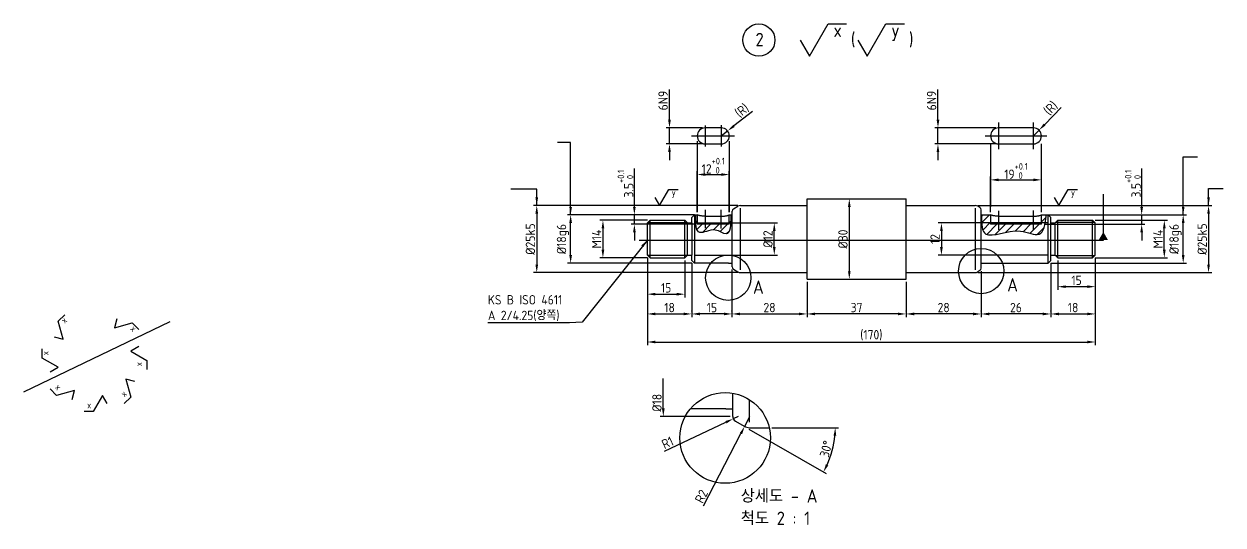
# Model space of a CAD drawing. Header units: millimetres. Extents: x 0 to 1314, y 0 to 614.
# Drawn here: x 635 to 1082.6, y 43.6 to 230.5 of the extents above; entities that cross this region are included whole.
import ezdxf

# ---------------------------------------------------------------- set-up
doc = ezdxf.new("R2010")
doc.units = ezdxf.units.MM
for name, color, linetype in [('가는실선', 1, 'Continuous'), ('문자', 2, 'Continuous'), ('외형선', 3, 'Continuous'), ('중심선', 1, 'Continuous')]:
    doc.layers.add(name, color=color, linetype=linetype)
doc.styles.get("Standard").update_dxf_attribs({"font": 'isocp.shx', "bigfont": 'whgtxt.shx'})
doc.dimstyles.new('ISO-25', dxfattribs={"dimtxt": 3.5, "dimasz": 3, "dimexe": 1.2, "dimexo": 1, "dimtad": 1, "dimdsep": 46, "dimtxsty": 'Standard', "dimcen": 0, "dimclrd": 7, "dimclre": 7, "dimclrt": 2, "dimazin": 2, "dimtfac": 1, "dimtmove": 0, "dimatfit": 3, "dimfxl": 0, "dimlwd": -1, "dimlwe": -1, "dimarcsym": 0})

# ---------------------------------------------------------------- blocks, each defined once
blk = doc.blocks.new('*D111')
at = {"layer": 'Defpoints', "color": 0}
for p in [(875.94, 191.8), (889.28, 191.8), (889.28, 185.8)]:
    blk.add_point(p, dxfattribs=at)
at = {"layer": '외형선', "color": 7}
for p, q in [((875.94, 194.8), (875.94, 206.16)), ((888.28, 191.8), (874.74, 191.8)), ((875.94, 185.8), (875.94, 191.8)), ((888.28, 185.8), (874.74, 185.8)), ((875.94, 182.8), (875.94, 179.8))]:
    blk.add_line(p, q, dxfattribs=at)
for points in [[(875.44, 194.8), (876.44, 194.8), (875.94, 191.8)], [(875.44, 182.8), (876.44, 182.8), (875.94, 185.8)]]:
    blk.add_solid(points, dxfattribs=at)
at = {"layer": '외형선', "color": 2, "insert": (873.56, 201.98), "char_height": 3.5, "attachment_point": 5, "rotation": 90}
blk.add_mtext('6N9', dxfattribs=at)
blk = doc.blocks.new('*D112')
at = {"layer": 'Defpoints', "color": 0}
for p in [(895.28, 188.8), (897.64, 190.65)]:
    blk.add_point(p, dxfattribs=at)
at = {"layer": '외형선', "color": 7}
for p, q in [((906.91, 197.95), (900, 192.51)), ((895.28, 188.8), (897.64, 190.65))]:
    blk.add_line(p, q, dxfattribs=at)
blk.add_solid([(899.69, 192.9), (900.31, 192.12), (897.64, 190.65)], dxfattribs=at)
at = {"layer": '외형선', "color": 2, "insert": (903.06, 198.16), "char_height": 3.5, "attachment_point": 5, "rotation": 38.2074}
blk.add_mtext('(R)', dxfattribs=at)
blk = doc.blocks.new('*D113')
at = {"layer": 'Defpoints', "color": 0}
for p in [(898.28, 174.38), (886.28, 159.31), (898.28, 159.31)]:
    blk.add_point(p, dxfattribs=at)
at = {"layer": '외형선', "color": 7}
for p, q in [((886.28, 160.31), (886.28, 175.58)), ((898.28, 160.31), (898.28, 175.58)), ((889.28, 174.38), (895.28, 174.38))]:
    blk.add_line(p, q, dxfattribs=at)
for points in [[(889.28, 174.88), (889.28, 173.88), (886.28, 174.38)], [(895.28, 174.88), (895.28, 173.88), (898.28, 174.38)]]:
    blk.add_solid(points, dxfattribs=at)
at = {"layer": '외형선', "color": 2, "insert": (892.28, 177.68), "char_height": 3.5, "attachment_point": 5}
blk.add_mtext('12{\\H0.7x;\\S+0.1^  0;}', dxfattribs=at)
blk = doc.blocks.new('*D114')
at = {"layer": 'Defpoints', "color": 0}
for p in [(1014.78, 172.39), (995.78, 159.31), (1014.78, 159.31)]:
    blk.add_point(p, dxfattribs=at)
at = {"layer": '외형선', "color": 7}
for p, q in [((995.78, 160.31), (995.78, 173.59)), ((998.78, 172.39), (1011.78, 172.39)), ((1014.78, 160.31), (1014.78, 173.59))]:
    blk.add_line(p, q, dxfattribs=at)
for points in [[(998.78, 172.89), (998.78, 171.89), (995.78, 172.39)], [(1011.78, 172.89), (1011.78, 171.89), (1014.78, 172.39)]]:
    blk.add_solid(points, dxfattribs=at)
at = {"layer": '외형선', "color": 2, "insert": (1005.28, 175.69), "char_height": 3.5, "attachment_point": 5}
blk.add_mtext('19{\\H0.7x;\\S+0.1^  0;}', dxfattribs=at)
blk = doc.blocks.new('*D115')
at = {"layer": 'Defpoints', "color": 0}
for p in [(976.15, 191.8), (998.78, 191.8), (998.78, 185.8)]:
    blk.add_point(p, dxfattribs=at)
at = {"layer": '외형선', "color": 7}
for p, q in [((976.15, 194.8), (976.15, 206.16)), ((997.78, 191.8), (974.95, 191.8)), ((976.15, 185.8), (976.15, 191.8)), ((997.78, 185.8), (974.95, 185.8)), ((976.15, 182.8), (976.15, 179.8))]:
    blk.add_line(p, q, dxfattribs=at)
for points in [[(975.65, 194.8), (976.65, 194.8), (976.15, 191.8)], [(975.65, 182.8), (976.65, 182.8), (976.15, 185.8)]]:
    blk.add_solid(points, dxfattribs=at)
at = {"layer": '외형선', "color": 2, "insert": (973.77, 201.98), "char_height": 3.5, "attachment_point": 5, "rotation": 90}
blk.add_mtext('6N9', dxfattribs=at)
blk = doc.blocks.new('*D116')
at = {"layer": 'Defpoints', "color": 0}
for p in [(1011.78, 188.8), (1013.89, 190.94)]:
    blk.add_point(p, dxfattribs=at)
at = {"layer": '외형선', "color": 7}
for p, q in [((1022.18, 199.33), (1016, 193.07)), ((1011.78, 188.8), (1013.89, 190.94))]:
    blk.add_line(p, q, dxfattribs=at)
blk.add_solid([(1015.64, 193.42), (1016.35, 192.72), (1013.89, 190.94)], dxfattribs=at)
at = {"layer": '외형선', "color": 2, "insert": (1018.32, 199.06), "char_height": 3.5, "attachment_point": 5, "rotation": 45.391}
blk.add_mtext('(R)', dxfattribs=at)
blk = doc.blocks.new('*D117')
at = {"layer": 'Defpoints', "color": 0}
for p in [(862.84, 159.31), (886.28, 159.31), (886.28, 155.81)]:
    blk.add_point(p, dxfattribs=at)
at = {"layer": '외형선', "color": 7}
for p, q in [((862.84, 162.31), (862.84, 176.64)), ((885.28, 159.31), (861.64, 159.31)), ((862.84, 155.81), (862.84, 159.31)), ((885.28, 155.81), (861.64, 155.81)), ((862.84, 152.81), (862.84, 149.81))]:
    blk.add_line(p, q, dxfattribs=at)
for points in [[(862.34, 162.31), (863.34, 162.31), (862.84, 159.31)], [(862.34, 152.81), (863.34, 152.81), (862.84, 155.81)]]:
    blk.add_solid(points, dxfattribs=at)
at = {"layer": '외형선', "color": 2, "insert": (859.54, 170.98), "char_height": 3.5, "attachment_point": 5, "rotation": 90}
blk.add_mtext('3.5{\\H0.7x;\\S+0.1^  0;}', dxfattribs=at)
blk = doc.blocks.new('*D118')
at = {"layer": 'Defpoints', "color": 0}
for p in [(1014.78, 159.31), (1052.19, 159.31), (1014.78, 155.81)]:
    blk.add_point(p, dxfattribs=at)
at = {"layer": '외형선', "color": 7}
for p, q in [((1052.19, 162.31), (1052.19, 176.64)), ((1015.78, 159.31), (1053.39, 159.31)), ((1052.19, 155.81), (1052.19, 159.31)), ((1015.78, 155.81), (1053.39, 155.81)), ((1052.19, 152.81), (1052.19, 149.81))]:
    blk.add_line(p, q, dxfattribs=at)
for points in [[(1051.69, 162.31), (1052.69, 162.31), (1052.19, 159.31)], [(1051.69, 152.81), (1052.69, 152.81), (1052.19, 155.81)]]:
    blk.add_solid(points, dxfattribs=at)
at = {"layer": '외형선', "color": 2, "insert": (1048.89, 170.98), "char_height": 3.5, "attachment_point": 5, "rotation": 90}
blk.add_mtext('3.5{\\H0.7x;\\S+0.1^  0;}', dxfattribs=at)
blk = doc.blocks.new('*D119')
at = {"layer": 'Defpoints', "color": 0}
for p in [(1033.88, 157.31), (1060.64, 157.31), (1033.88, 143.31)]:
    blk.add_point(p, dxfattribs=at)
at = {"layer": '외형선', "color": 7}
for p, q in [((1034.88, 157.31), (1061.84, 157.31)), ((1060.64, 146.31), (1060.64, 154.31)), ((1034.88, 143.31), (1061.84, 143.31))]:
    blk.add_line(p, q, dxfattribs=at)
for points in [[(1060.14, 154.31), (1061.14, 154.31), (1060.64, 157.31)], [(1060.14, 146.31), (1061.14, 146.31), (1060.64, 143.31)]]:
    blk.add_solid(points, dxfattribs=at)
at = {"layer": '외형선', "color": 2, "insert": (1058.27, 150.31), "char_height": 3.5, "attachment_point": 5, "rotation": 90}
blk.add_mtext('M14', dxfattribs=at)
blk = doc.blocks.new('*D120')
at = {"layer": 'Defpoints', "color": 0}
for p in [(1044.76, 159.31), (1067.69, 159.31), (1017.28, 141.31)]:
    blk.add_point(p, dxfattribs=at)
at = {"layer": '외형선', "color": 7}
for p, q in [((1045.76, 159.31), (1068.89, 159.31)), ((1067.69, 144.31), (1067.69, 156.31)), ((1018.28, 141.31), (1068.89, 141.31))]:
    blk.add_line(p, q, dxfattribs=at)
for points in [[(1067.19, 156.31), (1068.19, 156.31), (1067.69, 159.31)], [(1067.19, 144.31), (1068.19, 144.31), (1067.69, 141.31)]]:
    blk.add_solid(points, dxfattribs=at)
at = {"layer": '외형선', "color": 2, "insert": (1064.81, 150.31), "char_height": 3.5, "attachment_point": 5, "rotation": 90}
blk.add_mtext('%%C18g6', dxfattribs=at)
blk = doc.blocks.new('*D121')
at = {"layer": 'Defpoints', "color": 0}
for p in [(990.02, 162.81), (990.02, 137.81), (1077.15, 137.81)]:
    blk.add_point(p, dxfattribs=at)
at = {"layer": '외형선', "color": 7}
for p, q in [((991.02, 162.81), (1078.35, 162.81)), ((1077.15, 159.81), (1077.15, 140.81)), ((991.02, 137.81), (1078.35, 137.81))]:
    blk.add_line(p, q, dxfattribs=at)
for points in [[(1076.65, 159.81), (1077.65, 159.81), (1077.15, 162.81)], [(1076.65, 140.81), (1077.65, 140.81), (1077.15, 137.81)]]:
    blk.add_solid(points, dxfattribs=at)
at = {"layer": '외형선', "color": 2, "insert": (1074.78, 150.31), "char_height": 3.5, "attachment_point": 5, "rotation": 90}
blk.add_mtext('%%C25k5', dxfattribs=at)
blk = doc.blocks.new('*D122')
at = {"layer": 'Defpoints', "color": 0}
for p in [(927.28, 165.31), (927.28, 135.31), (943.06, 135.31)]:
    blk.add_point(p, dxfattribs=at)
at = {"layer": '외형선', "color": 7}
for p, q in [((928.28, 165.31), (944.26, 165.31)), ((943.06, 162.31), (943.06, 138.31)), ((928.28, 135.31), (944.26, 135.31))]:
    blk.add_line(p, q, dxfattribs=at)
for points in [[(942.56, 162.31), (943.56, 162.31), (943.06, 165.31)], [(942.56, 138.31), (943.56, 138.31), (943.06, 135.31)]]:
    blk.add_solid(points, dxfattribs=at)
at = {"layer": '외형선', "color": 2, "insert": (940.69, 150.31), "char_height": 3.5, "attachment_point": 5, "rotation": 90}
blk.add_mtext('%%C30', dxfattribs=at)
blk = doc.blocks.new('*D123')
at = {"layer": 'Defpoints', "color": 0}
for p in [(868.68, 157.31), (851.11, 143.31), (868.68, 143.31)]:
    blk.add_point(p, dxfattribs=at)
at = {"layer": '외형선', "color": 7}
for p, q in [((867.68, 157.31), (849.91, 157.31)), ((851.11, 154.31), (851.11, 146.31)), ((867.68, 143.31), (849.91, 143.31))]:
    blk.add_line(p, q, dxfattribs=at)
for points in [[(850.61, 154.31), (851.61, 154.31), (851.11, 157.31)], [(850.61, 146.31), (851.61, 146.31), (851.11, 143.31)]]:
    blk.add_solid(points, dxfattribs=at)
at = {"layer": '외형선', "color": 2, "insert": (848.74, 150.31), "char_height": 3.5, "attachment_point": 5, "rotation": 90}
blk.add_mtext('M14', dxfattribs=at)
blk = doc.blocks.new('*D124')
at = {"layer": 'Defpoints', "color": 0}
for p in [(839.05, 159.31), (862.84, 159.31), (885.28, 141.31)]:
    blk.add_point(p, dxfattribs=at)
at = {"layer": '외형선', "color": 7}
for p, q in [((861.84, 159.31), (837.85, 159.31)), ((839.05, 144.31), (839.05, 156.31)), ((884.28, 141.31), (837.85, 141.31))]:
    blk.add_line(p, q, dxfattribs=at)
for points in [[(838.55, 156.31), (839.55, 156.31), (839.05, 159.31)], [(838.55, 144.31), (839.55, 144.31), (839.05, 141.31)]]:
    blk.add_solid(points, dxfattribs=at)
at = {"layer": '외형선', "color": 2, "insert": (836.17, 150.31), "char_height": 3.5, "attachment_point": 5, "rotation": 90}
blk.add_mtext('%%C18g6', dxfattribs=at)
blk = doc.blocks.new('*D125')
at = {"layer": 'Defpoints', "color": 0}
for p in [(902.42, 162.81), (826.41, 137.81), (902.42, 137.81)]:
    blk.add_point(p, dxfattribs=at)
at = {"layer": '외형선', "color": 7}
for p, q in [((901.42, 162.81), (825.21, 162.81)), ((826.41, 159.81), (826.41, 140.81)), ((901.42, 137.81), (825.21, 137.81))]:
    blk.add_line(p, q, dxfattribs=at)
for points in [[(825.91, 159.81), (826.91, 159.81), (826.41, 162.81)], [(825.91, 140.81), (826.91, 140.81), (826.41, 137.81)]]:
    blk.add_solid(points, dxfattribs=at)
at = {"layer": '외형선', "color": 2, "insert": (824.03, 150.31), "char_height": 3.5, "attachment_point": 5, "rotation": 90}
blk.add_mtext('%%C25k5', dxfattribs=at)
blk = doc.blocks.new('*D130')
at = {"layer": 'Defpoints', "color": 0}
for p in [(867.68, 144.31), (881.68, 143.31), (881.68, 129.74)]:
    blk.add_point(p, dxfattribs=at)
at = {"layer": '외형선', "color": 7}
for p, q in [((867.68, 143.31), (867.68, 128.54)), ((881.68, 142.31), (881.68, 128.54)), ((870.68, 129.74), (878.68, 129.74))]:
    blk.add_line(p, q, dxfattribs=at)
for points in [[(870.68, 130.24), (870.68, 129.24), (867.68, 129.74)], [(878.68, 130.24), (878.68, 129.24), (881.68, 129.74)]]:
    blk.add_solid(points, dxfattribs=at)
at = {"layer": '외형선', "color": 2, "insert": (874.68, 132.12), "char_height": 3.5, "attachment_point": 5}
blk.add_mtext('15', dxfattribs=at)
blk = doc.blocks.new('*D131')
at = {"layer": 'Defpoints', "color": 0}
for p in [(884.28, 142.31), (867.68, 129.74), (884.28, 122.37)]:
    blk.add_point(p, dxfattribs=at)
at = {"layer": '외형선', "color": 7}
for p, q in [((884.28, 141.31), (884.28, 121.17)), ((867.68, 128.74), (867.68, 121.17)), ((870.68, 122.37), (881.28, 122.37))]:
    blk.add_line(p, q, dxfattribs=at)
for points in [[(870.68, 122.87), (870.68, 121.87), (867.68, 122.37)], [(881.28, 122.87), (881.28, 121.87), (884.28, 122.37)]]:
    blk.add_solid(points, dxfattribs=at)
at = {"layer": '외형선', "color": 2, "insert": (875.98, 124.75), "char_height": 3.5, "attachment_point": 5}
blk.add_mtext('18', dxfattribs=at)
blk = doc.blocks.new('*D132')
at = {"layer": 'Defpoints', "color": 0}
for p in [(899.28, 139.89), (884.28, 122.37), (884.28, 122.37)]:
    blk.add_point(p, dxfattribs=at)
at = {"layer": '외형선', "color": 7}
for p, q in [((899.28, 138.89), (899.28, 121.17)), ((884.28, 123.37), (884.28, 123.57)), ((896.28, 122.37), (887.28, 122.37))]:
    blk.add_line(p, q, dxfattribs=at)
for points in [[(887.28, 122.87), (887.28, 121.87), (884.28, 122.37)], [(896.28, 122.87), (896.28, 121.87), (899.28, 122.37)]]:
    blk.add_solid(points, dxfattribs=at)
at = {"layer": '외형선', "color": 2, "insert": (891.78, 124.75), "char_height": 3.5, "attachment_point": 5}
blk.add_mtext('15', dxfattribs=at)
blk = doc.blocks.new('*D133')
at = {"layer": 'Defpoints', "color": 0}
for p in [(927.28, 135.31), (899.28, 122.37), (927.28, 122.37)]:
    blk.add_point(p, dxfattribs=at)
at = {"layer": '외형선', "color": 7}
for p, q in [((927.28, 134.31), (927.28, 121.17)), ((899.28, 123.37), (899.28, 123.57)), ((902.28, 122.37), (924.28, 122.37))]:
    blk.add_line(p, q, dxfattribs=at)
for points in [[(902.28, 122.87), (902.28, 121.87), (899.28, 122.37)], [(924.28, 122.87), (924.28, 121.87), (927.28, 122.37)]]:
    blk.add_solid(points, dxfattribs=at)
at = {"layer": '외형선', "color": 2, "insert": (913.28, 124.75), "char_height": 3.5, "attachment_point": 5}
blk.add_mtext('28', dxfattribs=at)
blk = doc.blocks.new('*D134')
at = {"layer": 'Defpoints', "color": 0}
for p in [(964.28, 135.31), (927.28, 122.37), (927.28, 122.37)]:
    blk.add_point(p, dxfattribs=at)
at = {"layer": '외형선', "color": 7}
for p, q in [((964.28, 134.31), (964.28, 121.17)), ((927.28, 123.37), (927.28, 123.57)), ((961.28, 122.37), (930.28, 122.37))]:
    blk.add_line(p, q, dxfattribs=at)
for points in [[(930.28, 122.87), (930.28, 121.87), (927.28, 122.37)], [(961.28, 122.87), (961.28, 121.87), (964.28, 122.37)]]:
    blk.add_solid(points, dxfattribs=at)
at = {"layer": '외형선', "color": 2, "insert": (945.78, 124.75), "char_height": 3.5, "attachment_point": 5}
blk.add_mtext('37', dxfattribs=at)
blk = doc.blocks.new('*D135')
at = {"layer": 'Defpoints', "color": 0}
for p in [(992.28, 139.39), (964.28, 122.37), (964.28, 122.37)]:
    blk.add_point(p, dxfattribs=at)
at = {"layer": '외형선', "color": 7}
for p, q in [((992.28, 138.39), (992.28, 121.17)), ((964.28, 123.37), (964.28, 123.57)), ((989.28, 122.37), (967.28, 122.37))]:
    blk.add_line(p, q, dxfattribs=at)
for points in [[(967.28, 122.87), (967.28, 121.87), (964.28, 122.37)], [(989.28, 122.87), (989.28, 121.87), (992.28, 122.37)]]:
    blk.add_solid(points, dxfattribs=at)
at = {"layer": '외형선', "color": 2, "insert": (978.28, 124.75), "char_height": 3.5, "attachment_point": 5}
blk.add_mtext('28', dxfattribs=at)
blk = doc.blocks.new('*D136')
at = {"layer": 'Defpoints', "color": 0}
for p in [(1018.28, 142.31), (992.28, 122.37), (992.28, 122.37)]:
    blk.add_point(p, dxfattribs=at)
at = {"layer": '외형선', "color": 7}
for p, q in [((1018.28, 141.31), (1018.28, 121.17)), ((992.28, 123.37), (992.28, 123.57)), ((1015.28, 122.37), (995.28, 122.37))]:
    blk.add_line(p, q, dxfattribs=at)
for points in [[(995.28, 122.87), (995.28, 121.87), (992.28, 122.37)], [(1015.28, 122.87), (1015.28, 121.87), (1018.28, 122.37)]]:
    blk.add_solid(points, dxfattribs=at)
at = {"layer": '외형선', "color": 2, "insert": (1005.28, 124.75), "char_height": 3.5, "attachment_point": 5}
blk.add_mtext('26', dxfattribs=at)
blk = doc.blocks.new('*D137')
at = {"layer": 'Defpoints', "color": 0}
for p in [(1020.88, 143.31), (1034.88, 144.31), (1020.88, 132.54)]:
    blk.add_point(p, dxfattribs=at)
at = {"layer": '외형선', "color": 7}
for p, q in [((1034.88, 143.31), (1034.88, 131.34)), ((1020.88, 142.31), (1020.88, 131.34)), ((1031.88, 132.54), (1023.88, 132.54))]:
    blk.add_line(p, q, dxfattribs=at)
for points in [[(1023.88, 133.04), (1023.88, 132.04), (1020.88, 132.54)], [(1031.88, 133.04), (1031.88, 132.04), (1034.88, 132.54)]]:
    blk.add_solid(points, dxfattribs=at)
at = {"layer": '외형선', "color": 2, "insert": (1027.88, 134.91), "char_height": 3.5, "attachment_point": 5}
blk.add_mtext('15', dxfattribs=at)
blk = doc.blocks.new('*D138')
at = {"layer": 'Defpoints', "color": 0}
for p in [(1034.88, 132.54), (1018.28, 122.37), (1034.88, 122.37)]:
    blk.add_point(p, dxfattribs=at)
at = {"layer": '외형선', "color": 7}
for p, q in [((1034.88, 131.54), (1034.88, 121.17)), ((1018.28, 123.37), (1018.28, 123.57)), ((1021.28, 122.37), (1031.88, 122.37))]:
    blk.add_line(p, q, dxfattribs=at)
for points in [[(1021.28, 122.87), (1021.28, 121.87), (1018.28, 122.37)], [(1031.88, 122.87), (1031.88, 121.87), (1034.88, 122.37)]]:
    blk.add_solid(points, dxfattribs=at)
at = {"layer": '외형선', "color": 2, "insert": (1026.58, 124.75), "char_height": 3.5, "attachment_point": 5}
blk.add_mtext('18', dxfattribs=at)
blk = doc.blocks.new('*D139')
at = {"layer": 'Defpoints', "color": 0}
for p in [(867.68, 122.37), (1034.88, 122.37), (1034.88, 111.9)]:
    blk.add_point(p, dxfattribs=at)
at = {"layer": '외형선', "color": 7}
for p, q in [((867.68, 121.37), (867.68, 110.7)), ((1034.88, 121.37), (1034.88, 110.7)), ((870.68, 111.9), (1031.88, 111.9))]:
    blk.add_line(p, q, dxfattribs=at)
for points in [[(870.68, 112.4), (870.68, 111.4), (867.68, 111.9)], [(1031.88, 112.4), (1031.88, 111.4), (1034.88, 111.9)]]:
    blk.add_solid(points, dxfattribs=at)
at = {"layer": '외형선', "color": 2, "insert": (951.28, 114.45), "char_height": 3.5, "attachment_point": 5}
blk.add_mtext('(170)', dxfattribs=at)
blk = doc.blocks.new('*D142')
at = {"layer": 'Defpoints', "color": 0}
for p in [(899.74, 83.25), (901.55, 84.1)]:
    blk.add_point(p, dxfattribs=at)
at = {"layer": '외형선', "color": 7}
for p, q in [((874.09, 71.18), (897.03, 81.97)), ((901.55, 84.1), (899.74, 83.25))]:
    blk.add_line(p, q, dxfattribs=at)
blk.add_solid([(896.81, 82.42), (897.24, 81.52), (899.74, 83.25)], dxfattribs=at)
at = {"layer": '외형선', "color": 2, "insert": (875.23, 74.34), "char_height": 3.5, "attachment_point": 5, "rotation": 25.1862}
blk.add_mtext('R1', dxfattribs=at)
blk = doc.blocks.new('*D143')
at = {"layer": 'Defpoints', "color": 0}
for p in [(905.82, 83.94), (903.98, 80.39)]:
    blk.add_point(p, dxfattribs=at)
at = {"layer": '외형선', "color": 7}
for p, q in [((905.82, 83.94), (903.98, 80.39)), ((888.66, 50.73), (902.61, 77.72))]:
    blk.add_line(p, q, dxfattribs=at)
blk.add_solid([(902.16, 77.95), (903.05, 77.5), (903.98, 80.39)], dxfattribs=at)
at = {"layer": '외형선', "color": 2, "insert": (887.85, 54.33), "char_height": 3.5, "attachment_point": 5, "rotation": 62.6742}
blk.add_mtext('R2', dxfattribs=at)
blk = doc.blocks.new('*D144')
at = {"layer": 'Defpoints', "color": 0}
for p in [(900.55, 82.37), (903.82, 80.48), (905.82, 79.94), (913.2, 79.94), (935.83, 68.63)]:
    blk.add_point(p, dxfattribs=at)
at = {"layer": '외형선', "color": 7}
for p, q in [((905.61, 79.44), (934.43, 62.8)), ((914.2, 79.94), (939.03, 79.94))]:
    blk.add_line(p, q, dxfattribs=at)
blk.add_arc((904.75, 79.94), 33.08, 335.1982, 354.8018, dxfattribs=at)
for points in [[(937.19, 76.97), (938.19, 76.92), (937.83, 79.94)], [(935.22, 65.84), (934.33, 66.3), (933.39, 63.4)]]:
    blk.add_solid(points, dxfattribs=at)
at = {"layer": '외형선', "color": 2, "insert": (934.4, 72), "char_height": 3.5, "attachment_point": 5, "rotation": 75}
blk.add_mtext('30°', dxfattribs=at)
blk = doc.blocks.new('*D146')
at = {"layer": 'Defpoints', "color": 0}
for p in [(884.28, 156.31), (915.06, 156.31), (884.28, 144.31)]:
    blk.add_point(p, dxfattribs=at)
at = {"layer": '외형선', "color": 7}
for p, q in [((885.28, 156.31), (916.26, 156.31)), ((915.06, 147.31), (915.06, 153.31)), ((885.28, 144.31), (916.26, 144.31))]:
    blk.add_line(p, q, dxfattribs=at)
for points in [[(914.56, 153.31), (915.56, 153.31), (915.06, 156.31)], [(914.56, 147.31), (915.56, 147.31), (915.06, 144.31)]]:
    blk.add_solid(points, dxfattribs=at)
at = {"layer": '외형선', "color": 2, "insert": (912.69, 150.31), "char_height": 3.5, "attachment_point": 5, "rotation": 90}
blk.add_mtext('%%C12', dxfattribs=at)
blk = doc.blocks.new('*D147')
at = {"layer": 'Defpoints', "color": 0}
for p in [(1018.28, 156.31), (977.45, 144.31), (1018.28, 144.31)]:
    blk.add_point(p, dxfattribs=at)
at = {"layer": '외형선', "color": 7}
for p, q in [((1017.28, 156.31), (976.25, 156.31)), ((977.45, 153.31), (977.45, 147.31)), ((1017.28, 144.31), (976.25, 144.31))]:
    blk.add_line(p, q, dxfattribs=at)
for points in [[(976.95, 153.31), (977.95, 153.31), (977.45, 156.31)], [(976.95, 147.31), (977.95, 147.31), (977.45, 144.31)]]:
    blk.add_solid(points, dxfattribs=at)
at = {"layer": '외형선', "color": 2, "insert": (975.07, 150.31), "char_height": 3.5, "attachment_point": 5, "rotation": 90}
blk.add_mtext('12', dxfattribs=at)

msp = doc.modelspace()

# ---------------------------------------------------------------- hatches: boundary and pattern name
at = {"layer": '가는실선'}
h = msp.add_hatch(dxfattribs=at)
h.set_pattern_fill('ANSI31', color=256, scale=0.7)
edge = h.paths.add_edge_path()
edge.add_line((886.284, 155.814), (886.284, 159.314))
edge.add_line((886.284, 159.314), (885.741, 159.314))
edge.add_spline(control_points=[(885.741, 159.314), (885.672, 156.11), (885.755, 150.588), (892.57, 155.092), (898.722, 150.184), (898.823, 155.709), (898.83, 159.314)], knot_values=[0.2687783, 0.2687783, 0.2687783, 0.2687783, 7.2229367, 13.0691194, 17.40522, 24.8005762, 24.8005762, 24.8005762, 24.8005762], degree=3, periodic=0)
edge.add_line((898.83, 159.314), (898.284, 159.314))
edge.add_line((898.284, 159.314), (898.284, 155.814))
edge.add_line((898.284, 155.814), (886.284, 155.814))
h = msp.add_hatch(dxfattribs=at)
h.set_pattern_fill('ANSI31', color=256, scale=0.7)
edge = h.paths.add_edge_path()
edge.add_line((995.784, 155.814), (995.784, 159.314))
edge.add_line((995.784, 159.314), (994.249, 159.314))
edge.add_line((994.249, 159.314), (992.541, 159.314))
edge.add_spline(control_points=[(992.541, 159.314), (992.271, 155.862), (992.78, 148.828), (1004.887, 155.464), (1015.266, 150.063), (1016.287, 155.802), (1016.607, 159.314)], knot_values=[4.5489581, 4.5489581, 4.5489581, 4.5489581, 13.0694374, 26.0133534, 33.048217, 41.2050543, 41.2050543, 41.2050543, 41.2050543], degree=3, periodic=0)
edge.add_line((1016.607, 159.314), (1015.718, 159.314))
edge.add_line((1015.718, 159.314), (1014.784, 159.314))
edge.add_line((1014.784, 159.314), (1014.784, 155.814))
edge.add_line((1014.784, 155.814), (995.784, 155.814))

# ---------------------------------------------------------------- linework, layer by layer
for p, q in [((870.538, 165.855), (872.27, 162.855)), ((872.27, 162.855), (875.734, 168.855)), ((875.734, 168.855), (879.198, 168.855)), ((1019.586, 165.855), (1021.318, 162.855)), ((1021.318, 162.855), (1024.782, 168.855)), ((1024.782, 168.855), (1028.246, 168.855)), ((867.872, 156.502), (868.684, 156.502)), ((868.684, 156.502), (881.684, 156.502)), ((881.684, 156.502), (882.496, 156.502)), ((1020.884, 156.502), (1020.072, 156.502)), ((1033.884, 156.502), (1020.884, 156.502)), ((1034.696, 156.502), (1033.884, 156.502)), ((868.684, 144.126), (867.872, 144.126)), ((881.684, 144.126), (868.684, 144.126)), ((882.496, 144.126), (881.684, 144.126)), ((1020.072, 144.126), (1020.884, 144.126)), ((1020.884, 144.126), (1033.884, 144.126)), ((1033.884, 144.126), (1034.696, 144.126))]:
    msp.add_line(p, q, dxfattribs=at)
msp.add_circle((896.727, 76.111), 16.912, dxfattribs=at)
at = {"layer": '문자'}
msp.add_circle((909.31, 224.543), 6, dxfattribs=at)
at = {"layer": '외형선'}
for p, q in [((928.201, 218.543), (935.129, 230.543)), ((935.129, 230.543), (942.057, 230.543)), ((949.764, 218.543), (956.692, 230.543)), ((956.692, 230.543), (963.62, 230.543)), ((924.737, 224.543), (928.201, 218.543)), ((946.299, 224.543), (949.764, 218.543)), ((895.284, 191.799), (889.284, 191.799)), ((1011.784, 191.799), (998.784, 191.799)), ((886.284, 186.799), (886.284, 160.314)), ((889.284, 185.799), (895.284, 185.799)), ((898.284, 186.799), (898.284, 160.314)), ((995.784, 185.799), (995.784, 162.314)), ((998.784, 185.799), (1011.784, 185.799)), ((1014.784, 162.314), (1014.784, 185.799)), ((899.784, 161.603), (901.418, 162.546)), ((902.418, 162.814), (927.284, 162.814)), ((902.418, 138.814), (902.418, 161.814)), ((927.284, 163.478), (927.284, 165.314)), ((927.284, 165.314), (964.284, 165.314)), ((927.284, 135.314), (927.284, 163.478)), ((964.284, 163.478), (964.284, 165.314)), ((964.284, 135.314), (964.284, 163.478)), ((964.284, 162.814), (990.016, 162.814)), ((990.016, 161.814), (990.016, 138.814)), ((991.784, 162.103), (991.016, 162.546)), ((992.284, 159.9), (992.284, 161.237)), ((867.684, 156.314), (868.684, 157.314)), ((868.684, 156.457), (868.684, 157.314)), ((868.684, 157.314), (881.684, 157.314)), ((881.684, 156.457), (881.684, 157.314)), ((882.684, 156.314), (881.684, 157.314)), ((884.284, 158.314), (885.284, 159.314)), ((884.284, 156.314), (884.284, 158.314)), ((885.284, 159.314), (886.284, 159.314)), ((885.284, 159.314), (885.284, 141.314)), ((886.588, 159.217), (886.284, 159.314)), ((886.284, 159.314), (886.284, 155.814)), ((886.682, 159.189), (886.588, 159.217)), ((886.841, 159.144), (886.682, 159.189)), ((886.989, 159.104), (886.841, 159.144)), ((887.148, 159.064), (886.989, 159.104)), ((887.285, 159.032), (887.148, 159.064)), ((887.427, 159), (887.285, 159.032)), ((887.651, 158.955), (887.427, 159)), ((887.885, 158.914), (887.651, 158.955)), ((888.127, 158.878), (887.885, 158.914)), ((888.352, 158.85), (888.127, 158.878)), ((888.581, 158.828), (888.352, 158.85)), ((888.813, 158.812), (888.581, 158.828)), ((889.048, 158.803), (888.813, 158.812)), ((889.284, 158.799), (889.048, 158.803)), ((889.284, 158.799), (895.284, 158.799)), ((895.284, 158.799), (895.52, 158.803)), ((895.52, 158.803), (895.754, 158.812)), ((895.754, 158.812), (895.987, 158.828)), ((895.987, 158.828), (896.216, 158.85)), ((896.216, 158.85), (896.44, 158.878)), ((896.44, 158.878), (896.683, 158.914)), ((896.683, 158.914), (896.917, 158.955)), ((896.917, 158.955), (897.14, 159)), ((897.14, 159), (897.283, 159.032)), ((897.283, 159.032), (897.419, 159.064)), ((897.419, 159.064), (897.579, 159.104)), ((897.579, 159.104), (897.726, 159.144)), ((897.726, 159.144), (897.885, 159.189)), ((897.885, 159.189), (897.979, 159.217)), ((897.979, 159.217), (898.284, 159.314)), ((898.284, 159.314), (898.998, 159.314)), ((898.284, 155.814), (898.284, 159.314)), ((898.998, 159.314), (899.284, 159.314)), ((899.284, 159.461), (899.284, 160.737)), ((899.284, 139.891), (899.284, 159.461)), ((992.284, 139.391), (992.284, 159.9)), ((992.284, 159.314), (994.249, 159.314)), ((994.249, 159.314), (995.784, 159.314)), ((996.088, 159.217), (995.784, 159.314)), ((995.784, 159.314), (995.784, 155.814)), ((996.182, 159.189), (996.088, 159.217)), ((996.341, 159.144), (996.182, 159.189)), ((996.489, 159.104), (996.341, 159.144)), ((996.648, 159.064), (996.489, 159.104)), ((996.785, 159.032), (996.648, 159.064)), ((996.927, 159), (996.785, 159.032)), ((997.151, 158.955), (996.927, 159)), ((997.385, 158.914), (997.151, 158.955)), ((997.627, 158.878), (997.385, 158.914)), ((997.852, 158.85), (997.627, 158.878)), ((998.081, 158.828), (997.852, 158.85)), ((998.313, 158.812), (998.081, 158.828)), ((998.548, 158.803), (998.313, 158.812)), ((998.784, 158.799), (998.548, 158.803)), ((998.784, 158.799), (1011.784, 158.799)), ((1011.784, 158.799), (1012.02, 158.803)), ((1012.02, 158.803), (1012.254, 158.812)), ((1012.254, 158.812), (1012.487, 158.828)), ((1012.487, 158.828), (1012.716, 158.85)), ((1012.716, 158.85), (1012.94, 158.878)), ((1012.94, 158.878), (1013.183, 158.914)), ((1013.183, 158.914), (1013.417, 158.955)), ((1013.417, 158.955), (1013.64, 159)), ((1013.64, 159), (1013.783, 159.032)), ((1013.783, 159.032), (1013.919, 159.064)), ((1013.919, 159.064), (1014.079, 159.104)), ((1014.079, 159.104), (1014.226, 159.144)), ((1014.226, 159.144), (1014.385, 159.189)), ((1014.385, 159.189), (1014.479, 159.217)), ((1014.479, 159.217), (1014.784, 159.314)), ((1014.784, 159.314), (1015.718, 159.314)), ((1014.784, 155.814), (1014.784, 159.314)), ((1015.718, 159.314), (1017.284, 159.314)), ((1017.284, 158.212), (1017.284, 159.314)), ((1018.284, 158.314), (1017.284, 159.314)), ((1017.284, 141.314), (1017.284, 158.212)), ((1018.284, 157.335), (1018.284, 158.314)), ((1018.284, 142.314), (1018.284, 157.335)), ((1019.884, 156.314), (1020.884, 157.314)), ((1020.884, 156.457), (1020.884, 157.314)), ((1020.884, 157.314), (1033.884, 157.314)), ((1033.884, 156.457), (1033.884, 157.314)), ((1034.884, 156.314), (1033.884, 157.314)), ((867.684, 155.58), (867.684, 156.314)), ((867.684, 144.314), (867.684, 155.58)), ((868.684, 143.314), (868.684, 156.457)), ((881.684, 143.314), (881.684, 156.457)), ((882.684, 155.58), (882.684, 156.314)), ((882.684, 156.314), (883.859, 156.314)), ((882.684, 144.314), (882.684, 155.58)), ((883.859, 156.314), (884.284, 156.314)), ((884.284, 156.314), (884.284, 144.314)), ((898.284, 155.814), (886.284, 155.814)), ((1014.784, 155.814), (995.784, 155.814)), ((1018.284, 156.314), (1019.884, 156.314)), ((1019.884, 155.58), (1019.884, 156.314)), ((1019.884, 144.314), (1019.884, 155.58)), ((1020.884, 143.314), (1020.884, 156.457)), ((1033.884, 143.314), (1033.884, 156.457)), ((1034.884, 155.58), (1034.884, 156.314)), ((1034.884, 144.314), (1034.884, 155.58)), ((867.684, 144.314), (868.684, 143.314)), ((868.684, 143.314), (881.684, 143.314)), ((882.684, 144.314), (881.684, 143.314)), ((882.684, 144.314), (883.281, 144.314)), ((883.281, 144.314), (884.284, 144.314)), ((884.284, 142.314), (884.284, 144.314)), ((1018.284, 144.314), (1019.884, 144.314)), ((1019.884, 144.314), (1020.884, 143.314)), ((1020.884, 143.314), (1033.884, 143.314)), ((1034.884, 144.314), (1033.884, 143.314)), ((884.284, 142.314), (885.284, 141.314)), ((897.971, 141.314), (885.284, 141.314)), ((897.971, 141.314), (899.284, 141.314)), ((899.784, 139.025), (901.418, 138.082)), ((992.284, 141.314), (994.666, 141.314)), ((994.666, 141.314), (1014.586, 141.314)), ((1014.586, 141.314), (1017.284, 141.314)), ((1018.284, 142.314), (1017.284, 141.314)), ((902.418, 137.814), (927.284, 137.814)), ((927.284, 135.314), (964.284, 135.314)), ((964.284, 137.814), (990.016, 137.814)), ((991.784, 138.525), (991.016, 138.082)), ((647.801, 119.62), (650.25, 122.069)), ((635.017, 93.342), (689.617, 119.524)), ((649.594, 112.928), (647.801, 119.62)), ((669.65, 120.564), (668.754, 117.218)), ((668.754, 117.218), (675.446, 119.011)), ((675.446, 119.011), (677.895, 116.562)), ((646.248, 113.824), (649.594, 112.928)), ((641.771, 105.923), (641.771, 109.387)), ((677.867, 110.259), (674.867, 108.527)), ((674.867, 108.527), (680.867, 105.062)), ((647.771, 102.459), (641.771, 105.923)), ((680.867, 105.062), (680.867, 101.598)), ((644.771, 100.727), (647.771, 102.459)), ((647.192, 91.975), (644.742, 94.424)), ((676.39, 97.162), (673.044, 98.058)), ((673.044, 98.058), (674.837, 91.366)), ((653.884, 93.768), (647.192, 91.975)), ((652.987, 90.422), (653.884, 93.768)), ((664.353, 91.945), (660.888, 85.945)), ((666.085, 88.945), (664.353, 91.945)), ((674.837, 91.366), (672.388, 88.916)), ((899.552, 84.098), (899.552, 92.786)), ((905.82, 81.943), (905.82, 90.371)), ((660.888, 85.945), (657.424, 85.945)), ((896.926, 86.943), (883.739, 86.943)), ((896.926, 86.943), (899.552, 86.943)), ((900.552, 82.366), (903.82, 80.479)), ((905.82, 79.943), (913.199, 79.943))]:
    msp.add_line(p, q, dxfattribs=at)
at = {"layer": '외형선', "color": 7}
for p, q in [((873.642, 87.098), (873.642, 98.341)), ((898.552, 84.098), (872.442, 84.098))]:
    msp.add_line(p, q, dxfattribs=at)
at = {"layer": '외형선'}
for centre in [(897.871, 135.898), (992.295, 138.368)]:
    msp.add_circle(centre, 8.456, dxfattribs=at)
for centre, radius, start, end in [((889.284, 188.799), 3, 90, 270), ((895.284, 188.799), 3, 270, 90), ((998.784, 188.799), 3, 90, 270), ((1011.784, 188.799), 3, 270, 90), ((900.284, 160.737), 1, 120, 180.00001), ((902.418, 160.814), 2, 90, 120), ((990.016, 160.814), 2, 60, 90), ((991.284, 161.237), 1, 0, 60), ((900.284, 139.891), 1, 179.99999, 240), ((991.284, 139.391), 1, 300, 360), ((902.418, 139.814), 2, 240, 270), ((990.016, 139.814), 2, 270, 300), ((901.552, 84.098), 2, 179.99999, 240), ((905.82, 83.943), 4, 240, 270)]:
    msp.add_arc(centre, radius, start, end, dxfattribs=at)
for points, knots in [([(898.83, 159.314), (898.823, 155.709), (898.722, 150.184), (892.57, 155.092), (885.755, 150.588), (885.672, 156.11), (885.741, 159.314)], [0.2687783, 0.2687783, 0.2687783, 0.2687783, 7.6641345, 12.0002351, 17.8464178, 24.8005762, 24.8005762, 24.8005762, 24.8005762]), ([(992.541, 159.314), (992.271, 155.862), (992.78, 148.828), (1004.887, 155.464), (1015.266, 150.063), (1016.287, 155.802), (1016.607, 159.314)], [4.5489581, 4.5489581, 4.5489581, 4.5489581, 13.0694374, 26.0133534, 33.048217, 41.2050543, 41.2050543, 41.2050543, 41.2050543])]:
    msp.add_open_spline(points, degree=3, knots=knots, dxfattribs=at)
at = {"layer": '외형선', "color": 7}
msp.add_solid([(873.142, 87.098), (874.142, 87.098), (873.642, 84.098)], dxfattribs=at)
at = {"layer": '중심선'}
for p, q in [((889.284, 192.698), (889.284, 184.895)), ((895.284, 192.792), (895.284, 184.871)), ((998.784, 193.799), (998.784, 183.799)), ((1011.784, 183.799), (1011.784, 193.799)), ((884.215, 188.799), (900.268, 188.799)), ((993.784, 188.799), (1016.784, 188.799)), ((889.284, 161.191), (889.284, 154.397)), ((895.284, 154.299), (895.284, 161.191)), ((998.784, 160.804), (998.784, 153.717)), ((1011.784, 153.912), (1011.784, 160.976)), ((864.684, 149.947), (1037.884, 149.947))]:
    msp.add_line(p, q, dxfattribs=at)

# ---------------------------------------------------------------- texts
at = {"layer": '가는실선', "char_height": 2.5, "attachment_point": 1}
for insert in [(876.763, 168.938), (1025.811, 168.938)]:
    msp.add_mtext_dynamic_manual_height_columns('y', width=6.61011, gutter_width=12.5, heights=[0], dxfattribs=dict(at, insert=insert))
at = {"layer": '문자', "char_height": 5, "attachment_point": 1}
for s, width, insert in [('A', 46.12034, (907.114, 134.862)), ('A', 46.12034, (1001.979, 135.736)), ('상세도 - A\\P척도 2 : 1', 44.13718, (902.525, 56.964))]:
    msp.add_mtext_dynamic_manual_height_columns(s, width=width, gutter_width=12.5, heights=[0], dxfattribs=dict(at, insert=insert))
at = {"layer": '외형선'}
for s, width, gutter_width, insert, char_height, attachment_point in [('x', 13.22022, 25, (937.187, 230.708), 5, 1), ('y', 13.22022, 25, (958.75, 230.708), 5, 1), ('2', 14.63395, 12.5, (908.06, 227.219), 5, 1), ('(       )', 26.55015, 12.5, (955.332, 224.543), 5, 5), ('x', 6.61011, 12.5, (658.586, 89.621), 2.5, 1)]:
    msp.add_mtext_dynamic_manual_height_columns(s, width=width, gutter_width=gutter_width, heights=[0], dxfattribs=dict(at, insert=insert, char_height=char_height, attachment_point=attachment_point))
at = {"layer": '외형선', "color": 2, "insert": (808.168, 124.564), "char_height": 3.5, "attachment_point": 4}
msp.add_mtext('KS B ISO 4611\\PA 2/4.25(양쪽)', dxfattribs=at)
at = {"layer": '외형선', "char_height": 2.5, "attachment_point": 1}
for insert, rotation in [((648.47, 120.406), 45), ((676.232, 118.342), 315), ((641.689, 106.952), 90), ((676.586, 102.868), 90), ((648.146, 96.559), 315), ((670.792, 92.967), 45)]:
    msp.add_mtext_dynamic_manual_height_columns('x', width=6.61011, gutter_width=12.5, heights=[0], dxfattribs=dict(at, insert=insert, rotation=rotation))
at = {"layer": '외형선', "color": 2, "insert": (871.267, 89.232), "char_height": 3.5, "attachment_point": 5, "rotation": 90}
msp.add_mtext('%%C18', dxfattribs=at)

# ---------------------------------------------------------------- dimensions: what is measured, and where the dimension line sits
at = {"layer": '외형선'}
for base, p1, p2, text, picture, middle in [((875.94, 191.799), (889.284, 185.799), (889.284, 191.799), '<>N9', '*D111', (873.565, 201.979)), ((976.147, 191.799), (998.784, 185.799), (998.784, 191.799), '<>N9', '*D115', (973.772, 201.979)), ((862.838, 159.314), (886.284, 155.814), (886.284, 159.314), '<>{\\H0.7x;\\S+0.1^  0;}', '*D117', (859.537, 170.979)), ((1052.193, 159.314), (1014.784, 155.814), (1014.784, 159.314), '<>{\\H0.7x;\\S+0.1^  0;}', '*D118', (1048.892, 170.979)), ((826.408, 137.814), (902.418, 162.814), (902.418, 137.814), '%%C<>k5', '*D125', (824.033, 150.314)), ((943.06, 135.314), (927.284, 165.314), (927.284, 135.314), '%%C<>', '*D122', (940.685, 150.314)), ((1077.151, 137.814), (990.016, 162.814), (990.016, 137.814), '%%C<>k5', '*D121', (1074.775, 150.314)), ((839.046, 159.314), (885.284, 141.314), (862.838, 159.314), '%%C<>g6', '*D124', (836.17, 150.314)), ((851.11, 143.314), (868.684, 157.314), (868.684, 143.314), 'M<>', '*D123', (848.735, 150.314)), ((1067.687, 159.314), (1017.284, 141.314), (1044.757, 159.314), '%%C<>g6', '*D120', (1064.811, 150.314)), ((1060.643, 157.314), (1033.884, 143.314), (1033.884, 157.314), 'M<>', '*D119', (1058.268, 150.314)), ((915.062, 156.314), (884.284, 144.314), (884.284, 156.314), '%%C<>', '*D146', (912.687, 150.314))]:
    dim = msp.add_linear_dim(base=base, p1=p1, p2=p2, angle=90, text=text, dimstyle='ISO-25', dxfattribs=at)
    dim.commit()
    dim.dimension.update_dxf_attribs({"geometry": picture, "text_midpoint": middle})
for center, mpoint, picture, middle in [((895.284, 188.799), (897.641, 190.655), '*D112', (903.056, 198.162)), ((1011.784, 188.799), (1013.89, 190.935), '*D116', (1018.324, 199.061))]:
    dim = msp.add_radius_dim(center=center, mpoint=mpoint, text='(R)', dimstyle='ISO-25', dxfattribs=at)
    dim.commit()
    dim.dimension.update_dxf_attribs({"geometry": picture, "text_midpoint": middle})
dim = msp.add_linear_dim(base=(898.284, 174.375), p1=(886.284, 159.314), p2=(898.284, 159.314), text='<>{\\H0.7x;\\S+0.1^  0;}', dimstyle='ISO-25', dxfattribs=at)
dim.commit()
dim.dimension.update_dxf_attribs({"geometry": '*D113', "text_midpoint": (892.284, 174.375), "dimtype": 160})
for base, p1, p2, text, picture, middle in [((1014.784, 172.388), (995.784, 159.314), (1014.784, 159.314), '<>{\\H0.7x;\\S+0.1^  0;}', '*D114', (1005.284, 175.689)), ((881.684, 129.743), (867.684, 144.314), (881.684, 143.314), '15', '*D130', (874.684, 132.118)), ((1020.884, 132.539), (1034.884, 144.314), (1020.884, 143.314), '15', '*D137', (1027.884, 134.914)), ((884.284, 122.373), (867.684, 129.743), (884.284, 142.314), '18', '*D131', (875.984, 124.748)), ((1034.884, 122.373), (1018.284, 122.373), (1034.884, 132.539), '18', '*D138', (1026.584, 124.748)), ((1034.884, 111.901), (867.684, 122.373), (1034.884, 122.373), '(170)', '*D139', (951.284, 114.451))]:
    dim = msp.add_linear_dim(base=base, p1=p1, p2=p2, text=text, dimstyle='ISO-25', dxfattribs=at)
    dim.commit()
    dim.dimension.update_dxf_attribs({"geometry": picture, "text_midpoint": middle})
dim = msp.add_linear_dim(base=(977.446, 144.314), p1=(1018.284, 156.314), p2=(1018.284, 144.314), angle=90, dimstyle='ISO-25', dxfattribs=at)
dim.commit()
dim.dimension.update_dxf_attribs({"geometry": '*D147', "text_midpoint": (975.07, 150.314)})
for base, p1, p2, picture, middle in [((884.284, 122.373), (899.284, 139.891), (884.284, 122.373), '*D132', (891.784, 124.748)), ((964.284, 122.373), (992.284, 139.391), (964.284, 122.373), '*D135', (978.284, 124.748)), ((992.284, 122.373), (1018.284, 142.314), (992.284, 122.373), '*D136', (1005.284, 124.748)), ((927.284, 122.373), (899.284, 122.373), (927.284, 135.314), '*D133', (913.284, 124.748)), ((927.284, 122.373), (964.284, 135.314), (927.284, 122.373), '*D134', (945.784, 124.748))]:
    dim = msp.add_linear_dim(base=base, p1=p1, p2=p2, dimstyle='ISO-25', dxfattribs=at)
    dim.commit()
    dim.dimension.update_dxf_attribs({"geometry": picture, "text_midpoint": middle})
for center, mpoint, text, picture, middle in [((901.552, 84.098), (899.742, 83.247), 'R1', '*D142', (876.242, 72.196)), ((905.82, 83.943), (903.983, 80.39), 'R2', '*D143', (889.956, 53.242))]:
    dim = msp.add_radius_dim(center=center, mpoint=mpoint, text=text, dimstyle='ISO-25', dxfattribs=at)
    dim.commit()
    dim.dimension.update_dxf_attribs({"geometry": picture, "text_midpoint": middle, "dimtype": 164})
dim = msp.add_angular_dim_2l(base=(935.831, 68.63), line1=((905.82, 79.943), (913.199, 79.943)), line2=((900.552, 82.366), (903.82, 80.479)), dimstyle='ISO-25', dxfattribs=at)
dim.commit()
dim.dimension.update_dxf_attribs({"geometry": '*D144', "text_midpoint": (934.404, 71.997)})

# ---------------------------------------------------------------- leaders
for points, override in [([(839.046, 159.314), (839.046, 186.338), (834.18, 186.338)], {"dimgap": 0.625, "dimtad": 0}), ([(1067.687, 159.314), (1067.687, 180.934), (1072.995, 180.934)], {"dimgap": 0.625, "dimtad": 0}), ([(826.408, 162.814), (826.408, 168.965), (816.682, 168.965)], {"dimgap": 0.625, "dimtad": 0}), ([(1037.884, 149.947), (1037.884, 166.999)], {"dimgap": 0.625, "dimtad": 0, "dimldrblk": 'DatumFilled'}), ([(1077.151, 162.814), (1077.151, 169.126), (1082.551, 169.126)], {"dimgap": 0.625, "dimtad": 0})]:
    msp.add_leader(points, dimstyle='ISO-25', override=override, dxfattribs=at)
at = {"layer": '외형선', "annotation_type": 0, "has_hookline": 1, "hookline_direction": 1, "text_width": 29.851}
msp.add_leader([(867.684, 149.947), (843.394, 119.272), (838.643, 119.097)], dimstyle='ISO-25', override={"dimgap": 0.625, "dimtad": 1}, dxfattribs=at)

doc.saveas('drawing.dxf')
